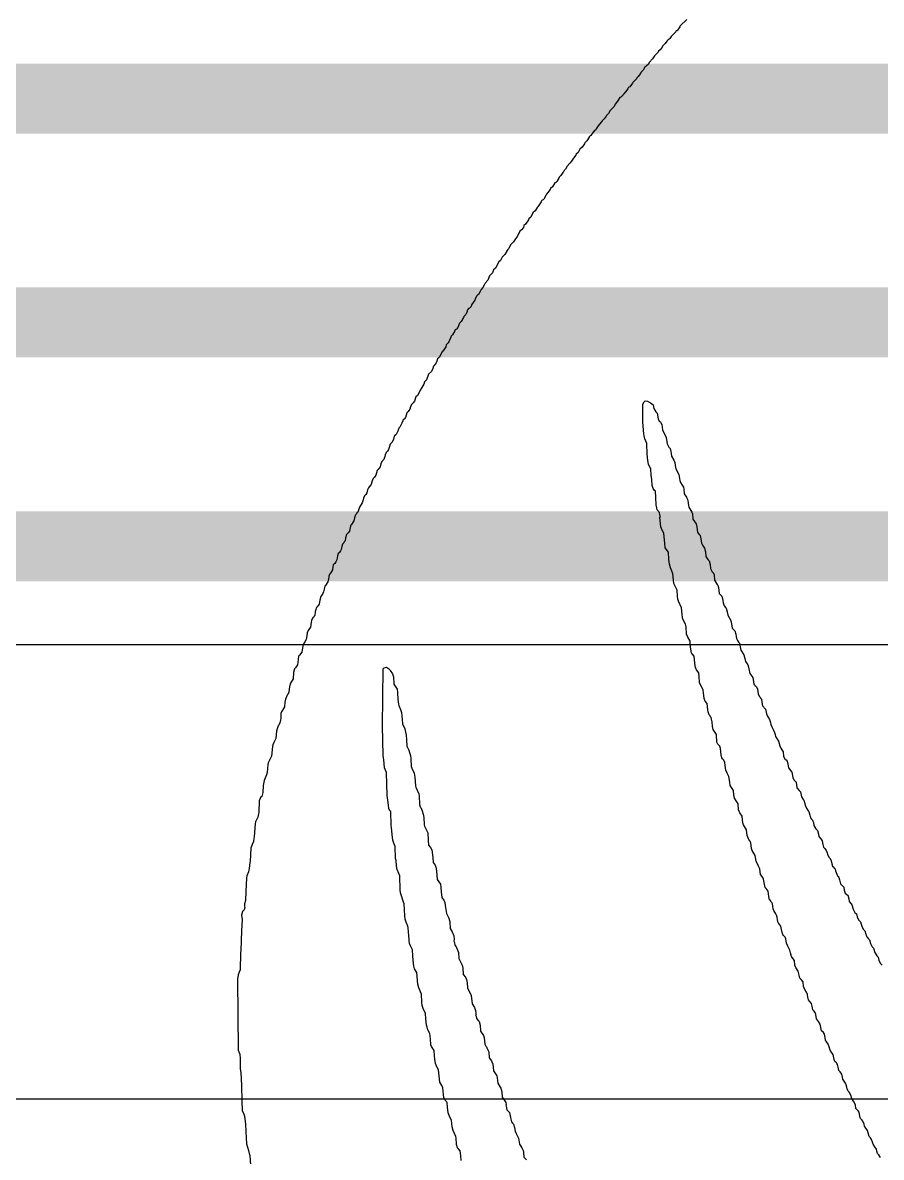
# Model space of a CAD drawing. Header units: inches. Extents: x -8 to 210, y -39 to 109.
# Drawn here: x 48.693 to 51.187, y 33.491 to 36.786 of the extents above; entities that cross this region are included whole.
import ezdxf

# ---------------------------------------------------------------- set-up
doc = ezdxf.new("R2010")
doc.units = ezdxf.units.IN
doc.layers.add('Bottom Layer', color=5, linetype='Continuous')
doc.layers.add('Bottom Overlay', color=54, linetype='Continuous')

msp = doc.modelspace()

# ---------------------------------------------------------------- linework, layer by layer
at = {"layer": 'Bottom Layer'}
for p, q in [((19.5296, 34.9807), (60.013, 34.9807)), ((60.1472, 33.6602), (19.6483, 33.6602))]:
    msp.add_line(p, q, dxfattribs=at)
for points in [[(18.6278, 36.5656, 0.2032, 0.2032, 0), (59.4964, 36.5656, 0.2032, 0.2032, 0)], [(18.6278, 35.9156, 0.2032, 0.2032, 0), (60.3192, 35.9156, 0.2032, 0.2032, 0)], [(18.8189, 35.2656, 0.2032, 0.2032, 0), (60.131, 35.2656, 0.2032, 0.2032, 0)]]:
    msp.add_lwpolyline(points, format="xyseb", dxfattribs=at)
at = {"layer": 'Bottom Overlay'}
for p, q in [((50.6013, 36.7739), (50.5948, 36.7648)), ((50.6026, 36.7766), (50.6013, 36.7739)), ((50.6216, 36.7956), (50.6026, 36.7766)), ((50.5705, 36.7379), (50.5679, 36.7366)), ((50.5725, 36.7398), (50.5705, 36.7379)), ((50.5764, 36.7464), (50.5725, 36.7398)), ((50.5895, 36.7595), (50.5764, 36.7464)), ((50.5908, 36.7621), (50.5895, 36.7595)), ((50.5928, 36.7628), (50.5908, 36.7621)), ((50.5948, 36.7648), (50.5928, 36.7628)), ((50.5442, 36.7077), (50.5397, 36.7031)), ((50.5502, 36.7149), (50.5442, 36.7077)), ((50.5515, 36.7175), (50.5502, 36.7149)), ((50.5593, 36.7254), (50.5515, 36.7175)), ((50.5633, 36.732), (50.5593, 36.7254)), ((50.5679, 36.7366), (50.5633, 36.732)), ((50.5134, 36.6716), (50.5095, 36.6651)), ((50.5226, 36.6808), (50.5134, 36.6716)), ((50.5278, 36.69), (50.5226, 36.6808)), ((50.5383, 36.7005), (50.5278, 36.69)), ((50.5397, 36.7031), (50.5383, 36.7005)), ((50.4872, 36.6388), (50.4806, 36.6296)), ((50.4885, 36.6414), (50.4872, 36.6388)), ((50.4951, 36.648), (50.4885, 36.6414)), ((50.5003, 36.6572), (50.4951, 36.648)), ((50.5023, 36.6592), (50.5003, 36.6572)), ((50.5049, 36.6605), (50.5023, 36.6592)), ((50.5095, 36.6651), (50.5049, 36.6605)), ((50.4636, 36.61), (50.4563, 36.6001)), ((50.4649, 36.6126), (50.4636, 36.61)), ((50.4754, 36.6231), (50.4649, 36.6126)), ((50.4767, 36.6257), (50.4754, 36.6231)), ((50.4806, 36.6296), (50.4767, 36.6257)), ((50.4327, 36.5726), (50.4301, 36.5699)), ((50.4354, 36.5739), (50.4327, 36.5726)), ((50.4373, 36.5772), (50.4354, 36.5739)), ((50.4386, 36.5798), (50.4373, 36.5772)), ((50.4439, 36.585), (50.4386, 36.5798)), ((50.4504, 36.5942), (50.4439, 36.585)), ((50.4518, 36.5968), (50.4504, 36.5942)), ((50.4537, 36.5988), (50.4518, 36.5968)), ((50.4563, 36.6001), (50.4537, 36.5988)), ((50.4098, 36.5417), (50.3993, 36.5312)), ((50.415, 36.5509), (50.4098, 36.5417)), ((50.4163, 36.5536), (50.415, 36.5509)), ((50.4209, 36.5581), (50.4163, 36.5536)), ((50.4275, 36.5686), (50.4209, 36.5581)), ((50.4301, 36.5699), (50.4275, 36.5686)), ((50.3816, 36.507), (50.3757, 36.5011)), ((50.3875, 36.5142), (50.3816, 36.507)), ((50.3888, 36.5168), (50.3875, 36.5142)), ((50.394, 36.5221), (50.3888, 36.5168)), ((50.3993, 36.5312), (50.394, 36.5221)), ((50.3566, 36.4742), (50.354, 36.4729)), ((50.3586, 36.4775), (50.3566, 36.4742)), ((50.3639, 36.4866), (50.3586, 36.4775)), ((50.3685, 36.4912), (50.3639, 36.4866)), ((50.3744, 36.4985), (50.3685, 36.4912)), ((50.3757, 36.5011), (50.3744, 36.4985)), ((50.3298, 36.4407), (50.3258, 36.4368)), ((50.3311, 36.4434), (50.3298, 36.4407)), ((50.3337, 36.446), (50.3311, 36.4434)), ((50.3389, 36.4552), (50.3337, 36.446)), ((50.3409, 36.4571), (50.3389, 36.4552)), ((50.3435, 36.4584), (50.3409, 36.4571)), ((50.3494, 36.4683), (50.3435, 36.4584)), ((50.354, 36.4729), (50.3494, 36.4683)), ((50.3061, 36.4092), (50.3009, 36.404)), ((50.3114, 36.4184), (50.3061, 36.4092)), ((50.3179, 36.425), (50.3114, 36.4184)), ((50.3245, 36.4342), (50.3179, 36.425)), ((50.3258, 36.4368), (50.3245, 36.4342)), ((50.2825, 36.3778), (50.2747, 36.3699)), ((50.2865, 36.3843), (50.2825, 36.3778)), ((50.2891, 36.3869), (50.2865, 36.3843)), ((50.2904, 36.3896), (50.2891, 36.3869)), ((50.293, 36.3922), (50.2904, 36.3896)), ((50.2996, 36.4014), (50.293, 36.3922)), ((50.3009, 36.404), (50.2996, 36.4014)), ((50.2563, 36.3423), (50.251, 36.3371)), ((50.2615, 36.3515), (50.2563, 36.3423)), ((50.2642, 36.3541), (50.2615, 36.3515)), ((50.2655, 36.3568), (50.2642, 36.3541)), ((50.2694, 36.3607), (50.2655, 36.3568)), ((50.2747, 36.3699), (50.2694, 36.3607)), ((50.2314, 36.3095), (50.2261, 36.3043)), ((50.2386, 36.3207), (50.2314, 36.3095)), ((50.2412, 36.322), (50.2386, 36.3207)), ((50.2445, 36.3253), (50.2412, 36.322)), ((50.2497, 36.3345), (50.2445, 36.3253)), ((50.251, 36.3371), (50.2497, 36.3345)), ((50.213, 36.2859), (50.2064, 36.2741)), ((50.2143, 36.2885), (50.213, 36.2859)), ((50.2182, 36.2925), (50.2143, 36.2885)), ((50.2248, 36.3017), (50.2182, 36.2925)), ((50.2261, 36.3043), (50.2248, 36.3017)), ((50.1868, 36.2492), (50.1815, 36.24)), ((50.1894, 36.2518), (50.1868, 36.2492)), ((50.1907, 36.2544), (50.1894, 36.2518)), ((50.1933, 36.2571), (50.1907, 36.2544)), ((50.1986, 36.2662), (50.1933, 36.2571)), ((50.1999, 36.2689), (50.1986, 36.2662)), ((50.2018, 36.2708), (50.1999, 36.2689)), ((50.2045, 36.2721), (50.2018, 36.2708)), ((50.2064, 36.2741), (50.2045, 36.2721)), ((50.1618, 36.2138), (50.1533, 36.2013)), ((50.1631, 36.2164), (50.1618, 36.2138)), ((50.1684, 36.2216), (50.1631, 36.2164)), ((50.1749, 36.2335), (50.1684, 36.2216)), ((50.1815, 36.24), (50.1749, 36.2335)), ((50.1369, 36.181), (50.1343, 36.1744)), ((50.1415, 36.1843), (50.1369, 36.181)), ((50.1474, 36.1915), (50.1415, 36.1843)), ((50.1487, 36.1967), (50.1474, 36.1915)), ((50.1533, 36.2013), (50.1487, 36.1967)), ((50.1185, 36.1495), (50.1107, 36.1416)), ((50.1225, 36.156), (50.1185, 36.1495)), ((50.129, 36.1652), (50.1225, 36.156)), ((50.1343, 36.1744), (50.129, 36.1652)), ((50.0936, 36.1128), (50.0857, 36.1049)), ((50.1002, 36.1246), (50.0936, 36.1128)), ((50.1015, 36.1272), (50.1002, 36.1246)), ((50.1041, 36.1298), (50.1015, 36.1272)), ((50.1107, 36.1416), (50.1041, 36.1298)), ((50.0739, 36.0878), (50.0661, 36.0734)), ((50.0752, 36.0905), (50.0739, 36.0878)), ((50.0805, 36.0957), (50.0752, 36.0905)), ((50.0857, 36.1049), (50.0805, 36.0957)), ((50.049, 36.0511), (50.0438, 36.038)), ((50.0575, 36.0596), (50.049, 36.0511)), ((50.0608, 36.0681), (50.0575, 36.0596)), ((50.0661, 36.0734), (50.0608, 36.0681)), ((50.0293, 36.017), (50.0241, 36.0117)), ((50.0333, 36.0235), (50.0293, 36.017)), ((50.0359, 36.0301), (50.0333, 36.0235)), ((50.0438, 36.038), (50.0359, 36.0301)), ((50.0057, 35.9803), (49.9965, 35.9671)), ((50.007, 35.9829), (50.0057, 35.9803)), ((50.011, 35.9921), (50.007, 35.9829)), ((50.0142, 35.9953), (50.011, 35.9921)), ((50.0169, 35.9967), (50.0142, 35.9953)), ((50.0215, 36.0052), (50.0169, 35.9967)), ((50.0241, 36.0117), (50.0215, 36.0052)), ((49.9847, 35.9527), (49.9828, 35.9455)), ((49.988, 35.956), (49.9847, 35.9527)), ((49.9906, 35.9573), (49.988, 35.956)), ((49.9952, 35.9619), (49.9906, 35.9573)), ((49.9965, 35.9671), (49.9952, 35.9619)), ((49.9664, 35.9186), (49.9611, 35.9133)), ((49.9729, 35.9304), (49.9664, 35.9186)), ((49.9742, 35.933), (49.9729, 35.9304)), ((49.9801, 35.9389), (49.9742, 35.933)), ((49.9828, 35.9455), (49.9801, 35.9389)), ((49.948, 35.891), (49.9414, 35.8792)), ((49.9493, 35.8937), (49.948, 35.891)), ((49.9532, 35.8963), (49.9493, 35.8937)), ((49.9565, 35.9009), (49.9532, 35.8963)), ((49.9611, 35.9133), (49.9565, 35.9009)), ((49.9231, 35.8504), (49.9218, 35.8451)), ((49.927, 35.8543), (49.9231, 35.8504)), ((49.9283, 35.8569), (49.927, 35.8543)), ((49.9309, 35.8596), (49.9283, 35.8569)), ((49.9362, 35.8727), (49.9309, 35.8596)), ((49.9375, 35.8753), (49.9362, 35.8727)), ((49.9414, 35.8792), (49.9375, 35.8753)), ((49.9067, 35.8209), (49.9021, 35.8136)), ((49.9099, 35.8294), (49.9067, 35.8209)), ((49.9165, 35.8359), (49.9099, 35.8294)), ((49.9218, 35.8451), (49.9165, 35.8359)), ((49.8837, 35.7822), (49.8804, 35.7736)), ((49.8863, 35.7887), (49.8837, 35.7822)), ((49.8883, 35.7907), (49.8863, 35.7887)), ((49.8942, 35.7979), (49.8883, 35.7907)), ((49.8955, 35.8031), (49.8942, 35.7979)), ((49.8981, 35.8097), (49.8955, 35.8031)), ((49.9021, 35.8136), (49.8981, 35.8097)), ((49.8719, 35.7651), (49.866, 35.7487)), ((49.8804, 35.7736), (49.8719, 35.7651)), ((49.847, 35.7192), (49.8437, 35.7107)), ((49.8522, 35.7271), (49.847, 35.7192)), ((49.8575, 35.7362), (49.8522, 35.7271)), ((49.8601, 35.7428), (49.8575, 35.7362)), ((49.866, 35.7487), (49.8601, 35.7428)), ((49.8306, 35.687), (49.8273, 35.6825)), ((49.8352, 35.6995), (49.8306, 35.687)), ((49.8391, 35.7034), (49.8352, 35.6995)), ((49.8437, 35.7107), (49.8391, 35.7034)), ((50.4937, 35.6785), (50.4977, 35.6851)), ((50.4977, 35.6851), (50.501, 35.6884)), ((50.501, 35.6884), (50.5075, 35.687)), ((50.5075, 35.687), (50.5167, 35.6818)), ((49.8089, 35.6536), (49.807, 35.6464)), ((49.8129, 35.6575), (49.8089, 35.6536)), ((49.8142, 35.6602), (49.8129, 35.6575)), ((49.8175, 35.6634), (49.8142, 35.6602)), ((49.8194, 35.6706), (49.8175, 35.6634)), ((49.822, 35.6772), (49.8194, 35.6706)), ((49.8273, 35.6825), (49.822, 35.6772)), ((50.4944, 35.6267), (50.4937, 35.6785)), ((50.5167, 35.6818), (50.5239, 35.6759)), ((50.5239, 35.6759), (50.5265, 35.6654)), ((50.5265, 35.6654), (50.5318, 35.6562)), ((50.5318, 35.6562), (50.5357, 35.6523)), ((50.5357, 35.6523), (50.537, 35.647)), ((49.7945, 35.6234), (49.7879, 35.6116)), ((49.7971, 35.63), (49.7945, 35.6234)), ((49.7984, 35.6326), (49.7971, 35.63)), ((49.8011, 35.6352), (49.7984, 35.6326)), ((49.8043, 35.6398), (49.8011, 35.6352)), ((49.807, 35.6464), (49.8043, 35.6398)), ((50.4957, 35.6031), (50.4944, 35.6267)), ((50.537, 35.647), (50.539, 35.6346)), ((50.539, 35.6346), (50.5429, 35.628)), ((50.5429, 35.628), (50.5449, 35.6274)), ((50.5449, 35.6274), (50.5462, 35.6247)), ((50.5462, 35.6247), (50.5488, 35.6182)), ((50.5488, 35.6182), (50.5502, 35.6129)), ((49.7722, 35.5854), (49.7696, 35.5762)), ((49.7774, 35.5906), (49.7722, 35.5854)), ((49.7827, 35.5998), (49.7774, 35.5906)), ((49.7853, 35.609), (49.7827, 35.5998)), ((49.7879, 35.6116), (49.7853, 35.609)), ((50.497, 35.5926), (50.4957, 35.6031)), ((50.4983, 35.586), (50.497, 35.5926)), ((50.5003, 35.5775), (50.4983, 35.586)), ((50.5502, 35.6129), (50.5515, 35.6024)), ((50.5515, 35.6024), (50.558, 35.5906)), ((50.558, 35.5906), (50.562, 35.5814)), ((49.7578, 35.5552), (49.7558, 35.5467)), ((49.7604, 35.5618), (49.7578, 35.5552)), ((49.7663, 35.5677), (49.7604, 35.5618)), ((49.7696, 35.5762), (49.7663, 35.5677)), ((50.5055, 35.5644), (50.5003, 35.5775)), ((50.5069, 35.5329), (50.5055, 35.5644)), ((50.562, 35.5814), (50.5646, 35.5631)), ((50.5646, 35.5631), (50.5698, 35.5539)), ((50.5698, 35.5539), (50.5738, 35.55)), ((49.7446, 35.5263), (49.7414, 35.5178)), ((49.746, 35.5316), (49.7446, 35.5263)), ((49.7486, 35.5381), (49.746, 35.5316)), ((49.7525, 35.5421), (49.7486, 35.5381)), ((49.7558, 35.5467), (49.7525, 35.5421)), ((50.5088, 35.5152), (50.5069, 35.5329)), ((50.5738, 35.55), (50.5751, 35.5408)), ((50.5751, 35.5408), (50.5764, 35.5355)), ((50.5764, 35.5355), (50.5777, 35.5277)), ((50.5777, 35.5277), (50.5843, 35.5158)), ((49.7223, 35.4857), (49.7184, 35.4726)), ((49.7256, 35.489), (49.7223, 35.4857)), ((49.7309, 35.4968), (49.7256, 35.489)), ((49.7328, 35.5053), (49.7309, 35.4968)), ((49.7355, 35.5119), (49.7328, 35.5053)), ((49.7414, 35.5178), (49.7355, 35.5119)), ((50.5108, 35.504), (50.5088, 35.5152)), ((50.5174, 35.4896), (50.5108, 35.504)), ((50.5187, 35.4726), (50.5174, 35.4896)), ((50.5843, 35.5158), (50.5869, 35.5093)), ((50.5869, 35.5093), (50.5882, 35.5001)), ((50.5882, 35.5001), (50.5902, 35.4903)), ((50.5902, 35.4903), (50.5987, 35.4739)), ((49.7079, 35.4555), (49.7053, 35.445)), ((49.7105, 35.4621), (49.7079, 35.4555)), ((49.7145, 35.466), (49.7105, 35.4621)), ((49.7184, 35.4726), (49.7145, 35.466)), ((50.52, 35.4594), (50.5187, 35.4726)), ((50.5213, 35.4424), (50.52, 35.4594)), ((50.5987, 35.4739), (50.6, 35.4686)), ((50.6, 35.4686), (50.602, 35.4562)), ((50.602, 35.4562), (50.6033, 35.4509)), ((49.6928, 35.4207), (49.6895, 35.4161)), ((49.6948, 35.4293), (49.6928, 35.4207)), ((49.6974, 35.4358), (49.6948, 35.4293)), ((49.6994, 35.4378), (49.6974, 35.4358)), ((49.7053, 35.445), (49.6994, 35.4378)), ((50.5239, 35.4332), (50.5213, 35.4424)), ((50.5265, 35.4306), (50.5239, 35.4332)), ((50.5278, 35.4279), (50.5265, 35.4306)), ((50.5305, 35.4253), (50.5278, 35.4279)), ((50.5318, 35.407), (50.5305, 35.4253)), ((50.6033, 35.4509), (50.6085, 35.443)), ((50.6085, 35.443), (50.6118, 35.4371)), ((50.6118, 35.4371), (50.6131, 35.4319)), ((50.6131, 35.4319), (50.6144, 35.4175)), ((49.6784, 35.3919), (49.6712, 35.3794)), ((49.6817, 35.4004), (49.6784, 35.3919)), ((49.683, 35.4056), (49.6817, 35.4004)), ((49.6856, 35.4122), (49.683, 35.4056)), ((49.6895, 35.4161), (49.6856, 35.4122)), ((50.5331, 35.386), (50.5318, 35.407)), ((50.6144, 35.4175), (50.621, 35.4083)), ((50.621, 35.4083), (50.6223, 35.4056)), ((50.6223, 35.4056), (50.6249, 35.3991)), ((50.6249, 35.3991), (50.6262, 35.3899)), ((50.6262, 35.3899), (50.6276, 35.3794)), ((49.6594, 35.3571), (49.6568, 35.3479)), ((49.662, 35.3597), (49.6594, 35.3571)), ((49.6633, 35.3624), (49.662, 35.3597)), ((49.6659, 35.365), (49.6633, 35.3624)), ((49.6712, 35.3794), (49.6659, 35.365)), ((50.5344, 35.3768), (50.5331, 35.386)), ((50.5357, 35.3715), (50.5344, 35.3768)), ((50.5383, 35.3689), (50.5357, 35.3715)), ((50.5397, 35.3663), (50.5383, 35.3689)), ((50.5423, 35.3637), (50.5397, 35.3663)), ((50.5436, 35.3558), (50.5423, 35.3637)), ((50.5449, 35.3519), (50.5436, 35.3558)), ((50.6276, 35.3794), (50.6367, 35.365)), ((50.6367, 35.365), (50.638, 35.3597)), ((50.638, 35.3597), (50.6394, 35.344)), ((49.6463, 35.3269), (49.6436, 35.3204)), ((49.6482, 35.3289), (49.6463, 35.3269)), ((49.6548, 35.3394), (49.6482, 35.3289)), ((49.6568, 35.3479), (49.6548, 35.3394)), ((50.5436, 35.3492), (50.5449, 35.3519)), ((50.5442, 35.3407), (50.5436, 35.3492)), ((50.5462, 35.3217), (50.5442, 35.3407)), ((50.5502, 35.3125), (50.5462, 35.3217)), ((50.6394, 35.344), (50.6485, 35.3309)), ((50.6485, 35.3309), (50.6512, 35.3217)), ((50.6512, 35.3217), (50.6525, 35.3059)), ((49.6305, 35.2902), (49.6292, 35.281)), ((49.6331, 35.2994), (49.6305, 35.2902)), ((49.6384, 35.3046), (49.6331, 35.2994)), ((49.6417, 35.3092), (49.6384, 35.3046)), ((49.6436, 35.3204), (49.6417, 35.3092)), ((50.5554, 35.3033), (50.5502, 35.3125)), ((50.5567, 35.2836), (50.5554, 35.3033)), ((50.6525, 35.3059), (50.6584, 35.2987)), ((50.6584, 35.2987), (50.6603, 35.2968)), ((50.6603, 35.2968), (50.663, 35.2876)), ((50.663, 35.2876), (50.6649, 35.2751)), ((49.618, 35.2567), (49.6161, 35.2522)), ((49.6194, 35.2646), (49.618, 35.2567)), ((49.6213, 35.2718), (49.6194, 35.2646)), ((49.6253, 35.2758), (49.6213, 35.2718)), ((49.6266, 35.2784), (49.6253, 35.2758)), ((49.6292, 35.281), (49.6266, 35.2784)), ((50.558, 35.2745), (50.5567, 35.2836)), ((50.5593, 35.2613), (50.558, 35.2745)), ((50.5685, 35.2482), (50.5593, 35.2613)), ((50.6649, 35.2751), (50.6676, 35.2686)), ((50.6676, 35.2686), (50.6735, 35.26)), ((50.6735, 35.26), (50.6761, 35.2495)), ((49.6049, 35.2266), (49.6023, 35.22)), ((49.6069, 35.2377), (49.6049, 35.2266)), ((49.6095, 35.2443), (49.6069, 35.2377)), ((49.6121, 35.2469), (49.6095, 35.2443)), ((49.6135, 35.2495), (49.6121, 35.2469)), ((49.6161, 35.2522), (49.6135, 35.2495)), ((50.5698, 35.2272), (50.5685, 35.2482)), ((50.5711, 35.2141), (50.5698, 35.2272)), ((50.6761, 35.2495), (50.6774, 35.2364)), ((50.6774, 35.2364), (50.6827, 35.2272)), ((50.6827, 35.2272), (50.6866, 35.2233)), ((50.6866, 35.2233), (50.6892, 35.2128)), ((49.5925, 35.1971), (49.5872, 35.1879)), ((49.5938, 35.2062), (49.5925, 35.1971)), ((49.5951, 35.2115), (49.5938, 35.2062)), ((49.599, 35.2154), (49.5951, 35.2115)), ((49.6023, 35.22), (49.599, 35.2154)), ((50.5744, 35.203), (50.5711, 35.2141)), ((50.577, 35.1964), (50.5744, 35.203)), ((50.581, 35.1859), (50.577, 35.1964)), ((50.6892, 35.2128), (50.6905, 35.201)), ((50.6905, 35.201), (50.6958, 35.1918)), ((50.6958, 35.1918), (50.6984, 35.1892)), ((50.6984, 35.1892), (50.701, 35.1826)), ((49.5787, 35.1623), (49.5721, 35.1518)), ((49.5807, 35.1695), (49.5787, 35.1623)), ((49.582, 35.1787), (49.5807, 35.1695)), ((49.5846, 35.1852), (49.582, 35.1787)), ((49.5872, 35.1879), (49.5846, 35.1852)), ((50.5829, 35.1669), (50.581, 35.1859)), ((50.5843, 35.1577), (50.5829, 35.1669)), ((50.5934, 35.138), (50.5843, 35.1577)), ((50.701, 35.1826), (50.7023, 35.1669)), ((50.7023, 35.1669), (50.7076, 35.1577)), ((50.7076, 35.1577), (50.7102, 35.1551)), ((49.5649, 35.1288), (49.5584, 35.1197)), ((49.5669, 35.1334), (49.5649, 35.1288)), ((49.5682, 35.1413), (49.5669, 35.1334)), ((49.5702, 35.1498), (49.5682, 35.1413)), ((49.5721, 35.1518), (49.5702, 35.1498)), ((50.5948, 35.121), (50.5934, 35.138)), ((50.7102, 35.1551), (50.7115, 35.1524)), ((50.7115, 35.1524), (50.7141, 35.1459)), ((50.7141, 35.1459), (50.7154, 35.1288)), ((50.7154, 35.1288), (50.7233, 35.121)), ((49.5485, 35.0901), (49.5466, 35.0882)), ((49.5544, 35.0974), (49.5485, 35.0901)), ((49.5557, 35.1092), (49.5544, 35.0974)), ((49.5584, 35.1197), (49.5557, 35.1092)), ((50.5961, 35.1118), (50.5948, 35.121)), ((50.5974, 35.1065), (50.5961, 35.1118)), ((50.6066, 35.0869), (50.5974, 35.1065)), ((50.7233, 35.121), (50.7259, 35.1144)), ((50.7259, 35.1144), (50.7273, 35.1013)), ((50.7273, 35.1013), (50.7305, 35.0928)), ((50.7305, 35.0928), (50.7338, 35.0882)), ((49.5374, 35.0593), (49.5347, 35.0567)), ((49.5387, 35.0619), (49.5374, 35.0593)), ((49.5413, 35.0646), (49.5387, 35.0619)), ((49.5426, 35.0764), (49.5413, 35.0646)), ((49.5439, 35.0816), (49.5426, 35.0764)), ((49.5452, 35.0855), (49.5439, 35.0816)), ((49.5466, 35.0882), (49.5452, 35.0855)), ((50.6079, 35.0685), (50.6066, 35.0869)), ((50.6092, 35.0593), (50.6079, 35.0685)), ((50.6105, 35.0541), (50.6092, 35.0593)), ((50.7338, 35.0882), (50.7364, 35.0855)), ((50.7364, 35.0855), (50.7391, 35.075)), ((50.7391, 35.075), (50.741, 35.0652)), ((50.741, 35.0652), (50.7489, 35.0521)), ((49.5288, 35.0311), (49.5242, 35.0239)), ((49.5308, 35.0449), (49.5288, 35.0311)), ((49.5321, 35.0501), (49.5308, 35.0449)), ((49.5347, 35.0567), (49.5321, 35.0501)), ((50.6177, 35.039), (50.6105, 35.0541)), ((50.6197, 35.0318), (50.6177, 35.039)), ((50.621, 35.0108), (50.6197, 35.0318)), ((50.7489, 35.0521), (50.7509, 35.0462)), ((50.7509, 35.0462), (50.7535, 35.0278)), ((50.7535, 35.0278), (50.7614, 35.0199)), ((49.5164, 34.995), (49.5124, 34.9885)), ((49.5177, 35.0055), (49.5164, 34.995)), ((49.519, 35.0147), (49.5177, 35.0055)), ((49.5216, 35.0213), (49.519, 35.0147)), ((49.5242, 35.0239), (49.5216, 35.0213)), ((50.6249, 35.0016), (50.621, 35.0108)), ((50.6315, 34.9898), (50.6249, 35.0016)), ((50.7614, 35.0199), (50.764, 35.0108)), ((50.764, 35.0108), (50.766, 34.9983)), ((50.766, 34.9983), (50.7686, 34.9917)), ((50.7686, 34.9917), (50.7719, 34.9872)), ((49.5033, 34.9583), (49.4967, 34.9491)), ((49.5052, 34.9708), (49.5033, 34.9583)), ((49.5072, 34.9806), (49.5052, 34.9708)), ((49.5124, 34.9885), (49.5072, 34.9806)), ((50.6328, 34.974), (50.6315, 34.9898)), ((50.6341, 34.9609), (50.6328, 34.974)), ((50.6354, 34.9557), (50.6341, 34.9609)), ((50.7719, 34.9872), (50.7745, 34.9845)), ((50.7745, 34.9845), (50.7771, 34.974)), ((50.7771, 34.974), (50.7784, 34.9635)), ((50.7784, 34.9635), (50.7876, 34.9504)), ((49.4928, 34.9373), (49.4915, 34.9216)), ((49.4941, 34.9465), (49.4928, 34.9373)), ((49.4967, 34.9491), (49.4941, 34.9465)), ((50.6374, 34.9537), (50.6354, 34.9557)), ((50.6433, 34.9465), (50.6374, 34.9537)), ((50.6446, 34.936), (50.6433, 34.9465)), ((50.6459, 34.9189), (50.6446, 34.936)), ((50.7876, 34.9504), (50.7902, 34.9399)), ((50.7902, 34.9399), (50.7922, 34.9314)), ((50.7922, 34.9314), (50.7988, 34.9209)), ((49.4796, 34.8993), (49.4783, 34.8809)), ((49.4823, 34.9097), (49.4796, 34.8993)), ((49.4849, 34.9124), (49.4823, 34.9097)), ((49.4915, 34.9216), (49.4849, 34.9124)), ((49.7381, 34.7431), (49.7394, 34.9097)), ((49.7394, 34.9097), (49.7427, 34.913)), ((49.7427, 34.913), (49.7492, 34.9143)), ((49.7492, 34.9143), (49.7558, 34.9104)), ((49.7558, 34.9104), (49.7591, 34.9071)), ((49.7591, 34.9071), (49.7604, 34.9045)), ((49.7604, 34.9045), (49.7669, 34.8953)), ((49.7669, 34.8953), (49.7696, 34.8861)), ((50.6472, 34.9137), (50.6459, 34.9189)), ((50.6499, 34.9071), (50.6472, 34.9137)), ((50.6564, 34.8979), (50.6499, 34.9071)), ((50.6577, 34.8874), (50.6564, 34.8979)), ((50.7988, 34.9209), (50.8007, 34.915)), ((50.8007, 34.915), (50.802, 34.9097)), ((50.802, 34.9097), (50.8053, 34.896)), ((50.8053, 34.896), (50.8106, 34.8881)), ((49.4705, 34.8678), (49.4678, 34.8586)), ((49.4783, 34.8809), (49.4705, 34.8678)), ((49.7696, 34.8861), (49.7709, 34.8651)), ((49.7709, 34.8651), (49.7801, 34.8507)), ((50.659, 34.8704), (50.6577, 34.8874)), ((50.6695, 34.8481), (50.659, 34.8704)), ((50.8106, 34.8881), (50.8138, 34.8848)), ((50.8138, 34.8848), (50.8152, 34.8717)), ((50.8152, 34.8717), (50.8165, 34.8651)), ((50.8165, 34.8651), (50.8191, 34.8625)), ((50.8191, 34.8625), (50.8197, 34.8606)), ((50.8197, 34.8606), (50.8224, 34.8592)), ((50.8224, 34.8592), (50.8243, 34.8573)), ((49.4613, 34.8337), (49.456, 34.8219)), ((49.4632, 34.8356), (49.4613, 34.8337)), ((49.4659, 34.8422), (49.4632, 34.8356)), ((49.4678, 34.8586), (49.4659, 34.8422)), ((49.7801, 34.8507), (49.7814, 34.8415)), ((49.7814, 34.8415), (49.7827, 34.8205)), ((50.6708, 34.8323), (50.6695, 34.8481)), ((50.6722, 34.8232), (50.6708, 34.8323)), ((50.8243, 34.8573), (50.827, 34.8507)), ((50.827, 34.8507), (50.8289, 34.8369)), ((50.8289, 34.8369), (50.8315, 34.8304)), ((50.8315, 34.8304), (50.8348, 34.8271)), ((50.8348, 34.8271), (50.8361, 34.8245)), ((49.4534, 34.7996), (49.4442, 34.7851)), ((49.4547, 34.8127), (49.4534, 34.7996)), ((49.456, 34.8219), (49.4547, 34.8127)), ((49.7827, 34.8205), (49.784, 34.8074)), ((49.784, 34.8074), (49.7853, 34.8035)), ((49.7853, 34.8035), (49.7906, 34.7917)), ((50.6754, 34.816), (50.6722, 34.8232)), ((50.6813, 34.8087), (50.6754, 34.816)), ((50.6827, 34.7904), (50.6813, 34.8087)), ((50.8361, 34.8245), (50.8388, 34.8219)), ((50.8388, 34.8219), (50.8401, 34.8127)), ((50.8401, 34.8127), (50.8414, 34.8022)), ((50.8414, 34.8022), (50.8506, 34.793)), ((49.4416, 34.7615), (49.4396, 34.753)), ((49.4429, 34.7654), (49.4416, 34.7615)), ((49.4429, 34.7799), (49.4423, 34.7674)), ((49.4423, 34.7674), (49.4429, 34.7654)), ((49.4442, 34.7851), (49.4429, 34.7799)), ((49.7906, 34.7917), (49.7932, 34.7825)), ((49.7932, 34.7825), (49.7945, 34.7733)), ((49.7945, 34.7733), (49.7958, 34.7497)), ((50.684, 34.7851), (50.6827, 34.7904)), ((50.6866, 34.7759), (50.684, 34.7851)), ((50.6892, 34.7733), (50.6866, 34.7759)), ((50.6905, 34.7707), (50.6892, 34.7733)), ((50.6925, 34.7687), (50.6905, 34.7707)), ((50.6938, 34.7635), (50.6925, 34.7687)), ((50.6951, 34.7556), (50.6938, 34.7635)), ((50.8506, 34.793), (50.8519, 34.7838)), ((50.8519, 34.7838), (50.8532, 34.7786)), ((50.8532, 34.7786), (50.8558, 34.772)), ((50.8558, 34.772), (50.8624, 34.7628)), ((50.8624, 34.7628), (50.865, 34.7536)), ((49.4298, 34.7287), (49.4285, 34.7077)), ((49.4318, 34.7359), (49.4298, 34.7287)), ((49.435, 34.7445), (49.4318, 34.7359)), ((49.437, 34.7464), (49.435, 34.7445)), ((49.4396, 34.753), (49.437, 34.7464)), ((49.7394, 34.6592), (49.7381, 34.7431)), ((49.7958, 34.7497), (49.8024, 34.7353)), ((49.8024, 34.7353), (49.805, 34.7261)), ((50.6964, 34.7425), (50.6951, 34.7556)), ((50.6984, 34.734), (50.6964, 34.7425)), ((50.7076, 34.7195), (50.6984, 34.734)), ((50.865, 34.7536), (50.8663, 34.7484)), ((50.8663, 34.7484), (50.8683, 34.7412)), ((50.8683, 34.7412), (50.8729, 34.734)), ((50.8729, 34.734), (50.8768, 34.7248)), ((49.4219, 34.6959), (49.4193, 34.6894)), ((49.4285, 34.7077), (49.4219, 34.6959)), ((49.805, 34.7261), (49.8063, 34.7169)), ((49.8063, 34.7169), (49.8076, 34.7038)), ((49.8076, 34.7038), (49.8089, 34.6854)), ((50.7089, 34.6972), (50.7076, 34.7195)), ((50.7115, 34.6907), (50.7089, 34.6972)), ((50.8768, 34.7248), (50.8781, 34.7195)), ((50.8781, 34.7195), (50.8794, 34.713)), ((50.8794, 34.713), (50.8886, 34.6998)), ((50.8886, 34.6998), (50.8919, 34.6861)), ((49.418, 34.6841), (49.4154, 34.6566)), ((49.4193, 34.6894), (49.418, 34.6841)), ((49.8089, 34.6854), (49.8142, 34.6736)), ((49.8142, 34.6736), (49.8168, 34.6671)), ((49.8168, 34.6671), (49.8188, 34.6585)), ((50.7174, 34.6848), (50.7115, 34.6907)), ((50.72, 34.6782), (50.7174, 34.6848)), ((50.7214, 34.6598), (50.72, 34.6782)), ((50.8919, 34.6861), (50.8945, 34.6795)), ((50.8945, 34.6795), (50.8978, 34.6749)), ((50.8978, 34.6749), (50.9017, 34.6684)), ((50.9017, 34.6684), (50.903, 34.6552)), ((49.4049, 34.6316), (49.4029, 34.6087)), ((49.4062, 34.6369), (49.4049, 34.6316)), ((49.4154, 34.6566), (49.4062, 34.6369)), ((49.7407, 34.65), (49.7394, 34.6592)), ((49.742, 34.6461), (49.7407, 34.65)), ((49.744, 34.6218), (49.742, 34.6461)), ((49.8188, 34.6585), (49.8201, 34.648)), ((49.8201, 34.648), (49.8214, 34.6257)), ((50.7233, 34.6513), (50.7214, 34.6598)), ((50.7259, 34.6487), (50.7233, 34.6513)), ((50.7273, 34.6461), (50.7259, 34.6487)), ((50.7292, 34.6441), (50.7273, 34.6461)), ((50.7318, 34.6375), (50.7292, 34.6441)), ((50.7338, 34.6211), (50.7318, 34.6375)), ((50.903, 34.6552), (50.9076, 34.6467)), ((50.9076, 34.6467), (50.9103, 34.6454)), ((50.9103, 34.6454), (50.9135, 34.6421)), ((50.9135, 34.6421), (50.9149, 34.6329)), ((50.9149, 34.6329), (50.9175, 34.6224)), ((49.4009, 34.6015), (49.3983, 34.5949)), ((49.4029, 34.6087), (49.4009, 34.6015)), ((49.7492, 34.6087), (49.744, 34.6218)), ((49.7519, 34.5418), (49.7492, 34.6087)), ((49.8214, 34.6257), (49.8234, 34.6211)), ((49.8234, 34.6211), (49.8299, 34.6067)), ((49.8299, 34.6067), (49.8319, 34.5956)), ((50.7351, 34.6159), (50.7338, 34.6211)), ((50.7391, 34.6067), (50.7351, 34.6159)), ((50.7443, 34.5975), (50.7391, 34.6067)), ((50.7469, 34.5805), (50.7443, 34.5975)), ((50.9175, 34.6224), (50.9267, 34.6093)), ((50.9267, 34.6093), (50.9299, 34.5942)), ((49.3917, 34.5713), (49.3904, 34.5503)), ((49.3931, 34.5805), (49.3917, 34.5713)), ((49.3944, 34.5857), (49.3931, 34.5805)), ((49.3983, 34.5949), (49.3944, 34.5857)), ((49.8319, 34.5956), (49.8339, 34.57)), ((49.8339, 34.57), (49.8352, 34.566)), ((49.8352, 34.566), (49.8384, 34.5575)), ((50.7482, 34.5713), (50.7469, 34.5805)), ((50.7574, 34.5568), (50.7482, 34.5713)), ((50.9299, 34.5942), (50.9326, 34.5877)), ((50.9326, 34.5877), (50.9398, 34.5805)), ((50.9398, 34.5805), (50.9417, 34.5641)), ((50.9417, 34.5641), (50.9483, 34.5562)), ((49.3826, 34.5332), (49.3799, 34.5267)), ((49.3839, 34.5359), (49.3826, 34.5332)), ((49.3872, 34.5391), (49.3839, 34.5359)), ((49.3891, 34.5464), (49.3872, 34.5391)), ((49.3904, 34.5503), (49.3891, 34.5464)), ((49.7532, 34.5286), (49.7519, 34.5418)), ((49.8384, 34.5575), (49.843, 34.5464)), ((49.843, 34.5464), (49.8444, 34.5411)), ((49.8444, 34.5411), (49.8457, 34.5162)), ((50.7587, 34.5437), (50.7574, 34.5568)), ((50.7601, 34.5345), (50.7587, 34.5437)), ((50.7653, 34.5267), (50.7601, 34.5345)), ((50.9483, 34.5562), (50.9516, 34.5529)), ((50.9516, 34.5529), (50.9549, 34.5378)), ((50.9549, 34.5378), (50.9595, 34.5306)), ((50.9595, 34.5306), (50.9621, 34.528)), ((49.3799, 34.5267), (49.3786, 34.4926)), ((49.7551, 34.5136), (49.7532, 34.5286)), ((49.7565, 34.5044), (49.7551, 34.5136)), ((49.7591, 34.4978), (49.7565, 34.5044)), ((49.7617, 34.4952), (49.7591, 34.4978)), ((49.8457, 34.5162), (49.8476, 34.509)), ((49.8476, 34.509), (49.8496, 34.507)), ((49.8496, 34.507), (49.8535, 34.4978)), ((49.8535, 34.4978), (49.8562, 34.4873)), ((50.7705, 34.5175), (50.7653, 34.5267)), ((50.7719, 34.5004), (50.7705, 34.5175)), ((50.7745, 34.4939), (50.7719, 34.5004)), ((50.9621, 34.528), (50.9647, 34.5188)), ((50.9647, 34.5188), (50.966, 34.5136)), ((50.966, 34.5136), (50.9693, 34.505)), ((50.9693, 34.505), (50.9745, 34.4972)), ((50.9745, 34.4972), (50.9765, 34.4952)), ((49.3694, 34.465), (49.3681, 34.4598)), ((49.376, 34.4794), (49.3694, 34.465)), ((49.3773, 34.4886), (49.376, 34.4794)), ((49.3786, 34.4926), (49.3773, 34.4886)), ((49.763, 34.4545), (49.7617, 34.4952)), ((49.8562, 34.4873), (49.8575, 34.4781)), ((49.8575, 34.4781), (49.8588, 34.4571)), ((50.7758, 34.4913), (50.7745, 34.4939)), ((50.7824, 34.4821), (50.7758, 34.4913)), ((50.7837, 34.4716), (50.7824, 34.4821)), ((50.785, 34.4624), (50.7837, 34.4716)), ((50.9765, 34.4952), (50.9791, 34.4847)), ((50.9791, 34.4847), (50.9811, 34.4775)), ((50.9811, 34.4775), (50.9844, 34.4729)), ((50.9844, 34.4729), (50.987, 34.4703)), ((50.987, 34.4703), (50.9883, 34.4676)), ((50.9883, 34.4676), (50.9896, 34.4637)), ((49.3668, 34.4467), (49.3655, 34.4217)), ((49.3681, 34.4598), (49.3668, 34.4467)), ((49.7643, 34.4493), (49.763, 34.4545)), ((49.7656, 34.4283), (49.7643, 34.4493)), ((49.8588, 34.4571), (49.8601, 34.4532)), ((49.8601, 34.4532), (49.8693, 34.4335)), ((49.8693, 34.4335), (49.8706, 34.4125)), ((50.7863, 34.4571), (50.785, 34.4624)), ((50.7955, 34.4427), (50.7863, 34.4571)), ((50.7968, 34.4257), (50.7955, 34.4427)), ((50.9896, 34.4637), (50.9909, 34.4545)), ((50.9909, 34.4545), (50.9962, 34.4453)), ((50.9962, 34.4453), (51.0014, 34.4401)), ((51.0014, 34.4401), (51.0041, 34.4296)), ((49.3596, 34.4001), (49.355, 34.3889)), ((49.3629, 34.4086), (49.3596, 34.4001)), ((49.3642, 34.4178), (49.3629, 34.4086)), ((49.3655, 34.4217), (49.3642, 34.4178)), ((49.7683, 34.4125), (49.7656, 34.4283)), ((49.7709, 34.4034), (49.7683, 34.4125)), ((49.7748, 34.3942), (49.7709, 34.4034)), ((49.8706, 34.4125), (49.8719, 34.3981)), ((49.8719, 34.3981), (49.8778, 34.3909)), ((50.8007, 34.4165), (50.7968, 34.4257)), ((50.802, 34.4139), (50.8007, 34.4165)), ((50.8053, 34.4106), (50.802, 34.4139)), ((50.8079, 34.404), (50.8053, 34.4106)), ((50.8099, 34.3876), (50.8079, 34.404)), ((51.0041, 34.4296), (51.0054, 34.423)), ((51.0054, 34.423), (51.0113, 34.4158)), ((51.0113, 34.4158), (51.0146, 34.4099)), ((51.0146, 34.4099), (51.0172, 34.3994)), ((51.0172, 34.3994), (51.0192, 34.3922)), ((49.355, 34.3889), (49.3537, 34.3509)), ((49.7761, 34.3588), (49.7748, 34.3942)), ((49.8778, 34.3909), (49.8811, 34.3837)), ((49.8811, 34.3837), (49.8837, 34.3614)), ((50.8112, 34.3824), (50.8099, 34.3876)), ((50.8204, 34.3679), (50.8112, 34.3824)), ((50.823, 34.3509), (50.8204, 34.3679)), ((51.0192, 34.3922), (51.0224, 34.3876)), ((51.0224, 34.3876), (51.0251, 34.385)), ((51.0251, 34.385), (51.0264, 34.3824)), ((51.0264, 34.3824), (51.029, 34.3758)), ((51.029, 34.3758), (51.0303, 34.3706)), ((51.0303, 34.3706), (51.0355, 34.3614)), ((49.3524, 34.3469), (49.3511, 34.3299)), ((49.3537, 34.3509), (49.3524, 34.3469)), ((49.7774, 34.3535), (49.7761, 34.3588)), ((49.7788, 34.3365), (49.7774, 34.3535)), ((49.7801, 34.3273), (49.7788, 34.3365)), ((49.8837, 34.3614), (49.885, 34.3469)), ((49.885, 34.3469), (49.8909, 34.3397)), ((49.8909, 34.3397), (49.8942, 34.3312)), ((50.8302, 34.3371), (50.823, 34.3509)), ((50.8335, 34.3286), (50.8302, 34.3371)), ((51.0355, 34.3614), (51.0382, 34.3588)), ((51.0382, 34.3588), (51.0408, 34.3522)), ((51.0408, 34.3522), (51.0428, 34.3437)), ((51.0428, 34.3437), (51.0454, 34.3371)), ((51.0454, 34.3371), (51.0487, 34.3338)), ((51.0487, 34.3338), (51.05, 34.3312)), ((49.3426, 34.303), (49.3412, 34.2636)), ((49.3439, 34.3082), (49.3426, 34.303)), ((49.3485, 34.3207), (49.3439, 34.3082)), ((49.3498, 34.326), (49.3485, 34.3207)), ((49.3511, 34.3299), (49.3498, 34.326)), ((49.7853, 34.3155), (49.7801, 34.3273)), ((49.7879, 34.3089), (49.7853, 34.3155)), ((49.7893, 34.2682), (49.7879, 34.3089)), ((49.8942, 34.3312), (49.8955, 34.3102)), ((49.8955, 34.3102), (49.8968, 34.2984)), ((50.8361, 34.3128), (50.8335, 34.3286)), ((50.8427, 34.3037), (50.8361, 34.3128)), ((50.8447, 34.2991), (50.8427, 34.3037)), ((50.8466, 34.2892), (50.8447, 34.2991)), ((51.05, 34.3312), (51.0526, 34.3286)), ((51.0526, 34.3286), (51.0539, 34.3233)), ((51.0539, 34.3233), (51.0592, 34.3089)), ((51.0592, 34.3089), (51.0618, 34.3063)), ((51.0618, 34.3063), (51.0631, 34.3037)), ((51.0631, 34.3037), (51.0657, 34.2971)), ((49.7906, 34.2591), (49.7893, 34.2682)), ((49.8968, 34.2984), (49.906, 34.284)), ((49.906, 34.284), (49.9073, 34.2748)), ((49.9073, 34.2748), (49.9086, 34.2617)), ((50.848, 34.28), (50.8466, 34.2892)), ((50.8493, 34.2748), (50.848, 34.28)), ((50.8525, 34.2715), (50.8493, 34.2748)), ((50.8584, 34.2643), (50.8525, 34.2715)), ((51.0657, 34.2971), (51.0683, 34.2853)), ((51.0683, 34.2853), (51.0775, 34.2761)), ((51.0775, 34.2761), (51.0788, 34.2669)), ((51.0788, 34.2669), (51.0821, 34.2584)), ((49.3399, 34.2374), (49.3373, 34.2269)), ((49.3412, 34.2636), (49.3399, 34.2374)), ((49.7938, 34.2479), (49.7906, 34.2591)), ((49.7958, 34.2407), (49.7938, 34.2479)), ((49.7991, 34.2322), (49.7958, 34.2407)), ((49.9086, 34.2617), (49.9099, 34.2459)), ((49.9099, 34.2459), (49.9126, 34.2433)), ((49.9126, 34.2433), (49.9139, 34.2407)), ((49.9139, 34.2407), (49.9165, 34.2381)), ((49.9165, 34.2381), (49.9191, 34.2315)), ((50.8598, 34.2486), (50.8584, 34.2643)), ((50.8624, 34.2394), (50.8598, 34.2486)), ((50.865, 34.2367), (50.8624, 34.2394)), ((50.8663, 34.2341), (50.865, 34.2367)), ((50.8689, 34.2315), (50.8663, 34.2341)), ((51.0821, 34.2584), (51.0874, 34.2531)), ((51.0874, 34.2531), (51.0893, 34.2525)), ((51.0893, 34.2525), (51.092, 34.242)), ((51.092, 34.242), (51.0933, 34.2341)), ((51.0933, 34.2341), (51.0992, 34.2269)), ((49.3314, 34.2053), (49.3288, 34.1948)), ((49.336, 34.2099), (49.3314, 34.2053)), ((49.338, 34.2171), (49.336, 34.2099)), ((49.3373, 34.2269), (49.3367, 34.221)), ((49.3367, 34.221), (49.338, 34.2171)), ((49.8004, 34.2269), (49.7991, 34.2322)), ((49.8024, 34.1921), (49.8004, 34.2269)), ((49.9191, 34.2315), (49.9204, 34.2223)), ((49.9204, 34.2223), (49.9224, 34.2046)), ((49.9224, 34.2046), (49.9237, 34.1994)), ((50.8709, 34.2269), (50.8689, 34.2315)), ((50.8729, 34.2131), (50.8709, 34.2269)), ((50.8742, 34.2079), (50.8729, 34.2131)), ((50.8807, 34.1987), (50.8742, 34.2079)), ((51.0992, 34.2269), (51.1011, 34.2249)), ((51.1011, 34.2249), (51.1051, 34.2118)), ((51.1051, 34.2118), (51.1103, 34.2026)), ((51.1103, 34.2026), (51.1143, 34.1987)), ((49.3288, 34.1948), (49.3301, 34.1816)), ((49.3301, 34.1816), (49.3288, 34.1489)), ((49.8037, 34.183), (49.8024, 34.1921)), ((49.8063, 34.1738), (49.8037, 34.183)), ((49.8116, 34.162), (49.8063, 34.1738)), ((49.9237, 34.1994), (49.9309, 34.1856)), ((49.9309, 34.1856), (49.9336, 34.1751)), ((49.9336, 34.1751), (49.9349, 34.1554)), ((50.8827, 34.1941), (50.8807, 34.1987)), ((50.884, 34.1889), (50.8827, 34.1941)), ((50.8853, 34.181), (50.884, 34.1889)), ((50.8873, 34.1725), (50.8853, 34.181)), ((50.8893, 34.1705), (50.8873, 34.1725)), ((50.8945, 34.1626), (50.8893, 34.1705)), ((51.1143, 34.1987), (51.1169, 34.1895)), ((51.1169, 34.1895), (51.1202, 34.181)), ((51.1202, 34.181), (51.1261, 34.1751)), ((51.1261, 34.1751), (51.1287, 34.1685)), ((51.1287, 34.1685), (51.1307, 34.16)), ((49.3288, 34.1489), (49.3268, 34.0918)), ((49.8129, 34.158), (49.8116, 34.162)), ((49.8142, 34.1344), (49.8129, 34.158)), ((49.8168, 34.1121), (49.8142, 34.1344)), ((49.9349, 34.1554), (49.9401, 34.1462)), ((49.9401, 34.1462), (49.9454, 34.1344)), ((49.9454, 34.1344), (49.946, 34.1246)), ((50.8978, 34.1475), (50.8945, 34.1626)), ((50.9004, 34.1384), (50.8978, 34.1475)), ((50.903, 34.1357), (50.9004, 34.1384)), ((50.9044, 34.1331), (50.903, 34.1357)), ((51.1307, 34.16), (51.1353, 34.1528)), ((51.1353, 34.1528), (51.1392, 34.1489)), ((51.1392, 34.1489), (51.1418, 34.1397)), ((51.1418, 34.1397), (51.1451, 34.1311)), ((49.8194, 34.1056), (49.8168, 34.1121)), ((49.8247, 34.0938), (49.8194, 34.1056)), ((49.946, 34.1246), (49.9454, 34.1187)), ((49.9454, 34.1187), (49.9467, 34.1147)), ((49.9467, 34.1147), (49.948, 34.1069)), ((49.948, 34.1069), (49.9519, 34.1029)), ((49.9519, 34.1029), (49.9532, 34.1003)), ((50.907, 34.1305), (50.9044, 34.1331)), ((50.909, 34.1259), (50.907, 34.1305)), ((50.9109, 34.1134), (50.909, 34.1259)), ((50.9149, 34.1042), (50.9109, 34.1134)), ((50.9208, 34.0931), (50.9149, 34.1042)), ((51.1451, 34.1311), (51.1471, 34.1292)), ((51.1471, 34.1292), (51.1484, 34.1266)), ((51.1484, 34.1266), (51.1523, 34.1226)), ((51.1523, 34.1226), (51.1549, 34.1121)), ((51.1549, 34.1121), (51.1602, 34.1029)), ((51.1602, 34.1029), (51.1641, 34.099)), ((49.3255, 34.0852), (49.3242, 34.0354)), ((49.3268, 34.0918), (49.3255, 34.0852)), ((49.826, 34.0767), (49.8247, 34.0938)), ((49.8273, 34.0636), (49.826, 34.0767)), ((49.9532, 34.1003), (49.9572, 34.0911)), ((49.9572, 34.0911), (49.9585, 34.0859)), ((49.9585, 34.0859), (49.9598, 34.0688)), ((49.9598, 34.0688), (49.969, 34.0491)), ((50.9227, 34.0846), (50.9208, 34.0931)), ((50.9254, 34.0741), (50.9227, 34.0846)), ((50.928, 34.0715), (50.9254, 34.0741)), ((50.9345, 34.0623), (50.928, 34.0715)), ((51.1641, 34.099), (51.1681, 34.0859)), ((51.1681, 34.0859), (51.1733, 34.0767)), ((51.1733, 34.0767), (51.1772, 34.0728)), ((51.1772, 34.0728), (51.1799, 34.0636)), ((49.8293, 34.0459), (49.8273, 34.0636)), ((49.8312, 34.0387), (49.8293, 34.0459)), ((49.8378, 34.0282), (49.8312, 34.0387)), ((49.969, 34.0491), (49.9709, 34.0406)), ((49.9709, 34.0406), (49.9723, 34.0223)), ((50.9358, 34.0491), (50.9345, 34.0623)), ((50.9385, 34.0426), (50.9358, 34.0491)), ((50.9457, 34.0314), (50.9385, 34.0426)), ((51.1799, 34.0636), (51.1831, 34.0551)), ((51.1831, 34.0551), (51.189, 34.0491)), ((49.3183, 34.0216), (49.317, 34.0085)), ((49.317, 34.0085), (49.3183, 33.8025)), ((49.3216, 34.0288), (49.3183, 34.0216)), ((49.3242, 34.0354), (49.3216, 34.0288)), ((49.8404, 33.994), (49.8378, 34.0282)), ((49.9723, 34.0223), (49.9788, 34.0144)), ((49.9788, 34.0144), (49.9821, 34.0072)), ((49.9821, 34.0072), (49.9834, 33.998)), ((50.949, 34.0164), (50.9457, 34.0314)), ((50.9503, 34.0111), (50.949, 34.0164)), ((50.9536, 34.0078), (50.9503, 34.0111)), ((50.9595, 34.0006), (50.9536, 34.0078)), ((49.843, 33.9836), (49.8404, 33.994)), ((49.8509, 33.9652), (49.843, 33.9836)), ((49.9834, 33.998), (49.9847, 33.9836)), ((49.9847, 33.9836), (49.9952, 33.9613)), ((50.9608, 33.9875), (50.9595, 34.0006)), ((50.9647, 33.9783), (50.9608, 33.9875)), ((50.9693, 33.9711), (50.9647, 33.9783)), ((50.9719, 33.9645), (50.9693, 33.9711)), ((49.8522, 33.9416), (49.8509, 33.9652)), ((49.8535, 33.9324), (49.8522, 33.9416)), ((49.9952, 33.9613), (49.9985, 33.937)), ((49.9985, 33.937), (50.0051, 33.9265)), ((50.9732, 33.9567), (50.9719, 33.9645)), ((50.9752, 33.9481), (50.9732, 33.9567)), ((50.9785, 33.9449), (50.9752, 33.9481)), ((50.9844, 33.9376), (50.9785, 33.9449)), ((50.9857, 33.9298), (50.9844, 33.9376)), ((49.8562, 33.9232), (49.8535, 33.9324)), ((49.8627, 33.9088), (49.8562, 33.9232)), ((49.864, 33.893), (49.8627, 33.9088)), ((50.0051, 33.9265), (50.0083, 33.918)), ((50.0083, 33.918), (50.009, 33.9107)), ((50.009, 33.9107), (50.0083, 33.9088)), ((50.0083, 33.9088), (50.0097, 33.9075)), ((50.0097, 33.9075), (50.0083, 33.9048)), ((50.0083, 33.9048), (50.0097, 33.9009)), ((50.9883, 33.9193), (50.9857, 33.9298)), ((50.9909, 33.9166), (50.9883, 33.9193)), ((50.9942, 33.9121), (50.9909, 33.9166)), ((50.9969, 33.9055), (50.9942, 33.9121)), ((50.9988, 33.893), (50.9969, 33.9055)), ((49.866, 33.8753), (49.864, 33.893)), ((49.8673, 33.8688), (49.866, 33.8753)), ((50.0097, 33.9009), (50.011, 33.8943)), ((50.011, 33.8943), (50.0169, 33.8871)), ((50.0169, 33.8871), (50.0188, 33.8852)), ((50.0188, 33.8852), (50.0215, 33.8747)), ((50.0215, 33.8747), (50.0228, 33.8576)), ((51.0041, 33.8852), (50.9988, 33.893)), ((51.0087, 33.8779), (51.0041, 33.8852)), ((51.0106, 33.8681), (51.0087, 33.8779)), ((49.8693, 33.8615), (49.8673, 33.8688)), ((49.8758, 33.8511), (49.8693, 33.8615)), ((49.8771, 33.8353), (49.8758, 33.8511)), ((50.0228, 33.8576), (50.0313, 33.8451)), ((50.0313, 33.8451), (50.0333, 33.8379)), ((50.0333, 33.8379), (50.0352, 33.8202)), ((51.0132, 33.8589), (51.0106, 33.8681)), ((51.0185, 33.8537), (51.0132, 33.8589)), ((51.0218, 33.8491), (51.0185, 33.8537)), ((51.0237, 33.8392), (51.0218, 33.8491)), ((51.0251, 33.8301), (51.0237, 33.8392)), ((49.8785, 33.8183), (49.8771, 33.8353)), ((49.8798, 33.813), (49.8785, 33.8183)), ((49.8876, 33.8012), (49.8798, 33.813)), ((50.0352, 33.8202), (50.0379, 33.8137)), ((50.0379, 33.8137), (50.0398, 33.8117)), ((50.0398, 33.8117), (50.0411, 33.8091)), ((50.0411, 33.8091), (50.0464, 33.7973)), ((51.027, 33.8281), (51.0251, 33.8301)), ((51.0323, 33.8202), (51.027, 33.8281)), ((51.0355, 33.8117), (51.0323, 33.8202)), ((51.0382, 33.8025), (51.0355, 33.8117)), ((49.3183, 33.8025), (49.3235, 33.7907)), ((49.3235, 33.7907), (49.3248, 33.7776)), ((49.3248, 33.7776), (49.3242, 33.7481)), ((49.889, 33.7855), (49.8876, 33.8012)), ((49.8903, 33.7763), (49.889, 33.7855)), ((49.8916, 33.7632), (49.8903, 33.7763)), ((50.0464, 33.7973), (50.0477, 33.7802)), ((50.0477, 33.7802), (50.0543, 33.771)), ((51.0434, 33.7946), (51.0382, 33.8025)), ((51.0467, 33.79), (51.0434, 33.7946)), ((51.0487, 33.7802), (51.0467, 33.79)), ((51.05, 33.775), (51.0487, 33.7802)), ((51.0519, 33.7691), (51.05, 33.775)), ((49.3242, 33.7481), (49.3268, 33.7376)), ((49.8955, 33.754), (49.8916, 33.7632)), ((49.9008, 33.7448), (49.8955, 33.754)), ((49.9021, 33.7277), (49.9008, 33.7448)), ((50.0543, 33.771), (50.0556, 33.7684)), ((50.0556, 33.7684), (50.0582, 33.7618)), ((50.0582, 33.7618), (50.0595, 33.7527)), ((50.0595, 33.7527), (50.0608, 33.7422)), ((50.0608, 33.7422), (50.07, 33.7277)), ((51.0565, 33.7658), (51.0519, 33.7691)), ((51.0579, 33.7632), (51.0565, 33.7658)), ((51.0598, 33.7612), (51.0579, 33.7632)), ((51.0618, 33.7527), (51.0598, 33.7612)), ((51.0631, 33.7435), (51.0618, 33.7527)), ((51.067, 33.7395), (51.0631, 33.7435)), ((51.0716, 33.7323), (51.067, 33.7395)), ((49.3268, 33.7376), (49.3281, 33.6995)), ((49.9047, 33.7094), (49.9021, 33.7277)), ((49.9106, 33.6995), (49.9047, 33.7094)), ((50.07, 33.7277), (50.0713, 33.7225)), ((50.0713, 33.7225), (50.0726, 33.7067)), ((50.0726, 33.7067), (50.0792, 33.6949)), ((51.0736, 33.7238), (51.0716, 33.7323)), ((51.0749, 33.7186), (51.0736, 33.7238)), ((51.0828, 33.7067), (51.0749, 33.7186)), ((51.0847, 33.7022), (51.0828, 33.7067)), ((49.3281, 33.6995), (49.3294, 33.6549)), ((49.9132, 33.693), (49.9106, 33.6995)), ((49.9152, 33.6739), (49.9132, 33.693)), ((49.9165, 33.6648), (49.9152, 33.6739)), ((50.0792, 33.6949), (50.0818, 33.6923)), ((50.0818, 33.6923), (50.0844, 33.6818)), ((50.0844, 33.6818), (50.0857, 33.6661)), ((51.0867, 33.6949), (51.0847, 33.7022)), ((51.088, 33.6897), (51.0867, 33.6949)), ((51.0906, 33.6831), (51.088, 33.6897)), ((51.0933, 33.6805), (51.0906, 33.6831)), ((51.0985, 33.6713), (51.0933, 33.6805)), ((49.3294, 33.6549), (49.3307, 33.6274)), ((49.9191, 33.6582), (49.9165, 33.6648)), ((49.9218, 33.6556), (49.9191, 33.6582)), ((49.9231, 33.653), (49.9218, 33.6556)), ((49.9257, 33.6503), (49.9231, 33.653)), ((49.927, 33.6372), (49.9257, 33.6503)), ((50.0857, 33.6661), (50.0962, 33.6503)), ((50.0962, 33.6503), (50.0969, 33.6444)), ((50.0969, 33.6444), (50.0962, 33.6438)), ((50.0962, 33.6438), (50.0975, 33.6398)), ((51.1011, 33.6621), (51.0985, 33.6713)), ((51.1064, 33.6543), (51.1011, 33.6621)), ((51.1103, 33.6477), (51.1064, 33.6543)), ((51.1116, 33.6425), (51.1103, 33.6477)), ((51.113, 33.6333), (51.1116, 33.6425)), ((49.3307, 33.6274), (49.3353, 33.6162)), ((49.3353, 33.6162), (49.3367, 33.611)), ((49.3367, 33.611), (49.3386, 33.5946)), ((49.9283, 33.6202), (49.927, 33.6372)), ((49.9349, 33.6057), (49.9283, 33.6202)), ((50.0975, 33.6398), (50.0989, 33.6293)), ((50.0989, 33.6293), (50.1067, 33.6215)), ((50.1067, 33.6215), (50.108, 33.6162)), ((50.108, 33.6162), (50.1094, 33.607)), ((51.1195, 33.6267), (51.113, 33.6333)), ((51.1228, 33.6221), (51.1195, 33.6267)), ((51.1248, 33.6097), (51.1228, 33.6221)), ((51.1261, 33.6044), (51.1248, 33.6097)), ((49.3386, 33.5946), (49.3399, 33.588)), ((49.3399, 33.588), (49.3412, 33.5657)), ((49.9388, 33.5992), (49.9349, 33.6057)), ((49.9401, 33.5795), (49.9388, 33.5992)), ((49.9427, 33.569), (49.9401, 33.5795)), ((50.1094, 33.607), (50.1107, 33.6018)), ((50.1107, 33.6018), (50.1126, 33.5946)), ((50.1126, 33.5946), (50.1159, 33.59)), ((50.1159, 33.59), (50.1185, 33.5874)), ((50.1185, 33.5874), (50.1212, 33.5782)), ((50.1212, 33.5782), (50.1231, 33.567)), ((51.13, 33.6005), (51.1261, 33.6044)), ((51.1333, 33.5959), (51.13, 33.6005)), ((51.1366, 33.5874), (51.1333, 33.5959)), ((51.1379, 33.5821), (51.1366, 33.5874)), ((51.1471, 33.569), (51.1379, 33.5821)), ((49.3412, 33.5657), (49.3426, 33.5303)), ((49.9506, 33.5519), (49.9427, 33.569)), ((49.9519, 33.548), (49.9506, 33.5519)), ((49.9532, 33.5283), (49.9519, 33.548)), ((50.1231, 33.567), (50.1258, 33.5605)), ((50.1258, 33.5605), (50.133, 33.5467)), ((50.133, 33.5467), (50.1343, 33.5414)), ((50.1343, 33.5414), (50.1362, 33.529)), ((51.1484, 33.5624), (51.1471, 33.569)), ((51.151, 33.5519), (51.1484, 33.5624)), ((51.1549, 33.548), (51.151, 33.5519)), ((51.1582, 33.5434), (51.1549, 33.548)), ((51.1615, 33.5349), (51.1582, 33.5434)), ((49.3426, 33.5303), (49.3485, 33.5113)), ((49.3485, 33.5113), (49.3511, 33.5021)), ((49.9559, 33.5191), (49.9532, 33.5283)), ((49.9578, 33.5172), (49.9559, 33.5191)), ((49.9637, 33.51), (49.9578, 33.5172)), ((49.965, 33.4955), (49.9637, 33.51)), ((50.1362, 33.529), (50.1428, 33.5185)), ((50.1428, 33.5185), (50.1461, 33.5113)), ((50.1461, 33.5113), (50.1474, 33.506)), ((51.1628, 33.5296), (51.1615, 33.5349)), ((51.1681, 33.5218), (51.1628, 33.5296)), ((51.1726, 33.5146), (51.1681, 33.5218)), ((51.174, 33.5093), (51.1726, 33.5146)), ((51.1759, 33.5021), (51.174, 33.5093)), ((49.3511, 33.5021), (49.3524, 33.4968)), ((49.3524, 33.4968), (49.3544, 33.4686)), ((49.9664, 33.4824), (49.965, 33.4955)), ((50.1474, 33.506), (50.1487, 33.4916)), ((50.1487, 33.4916), (50.1566, 33.4837)), ((51.1792, 33.4988), (51.1759, 33.5021)), ((51.1844, 33.4909), (51.1792, 33.4988))]:
    msp.add_line(p, q, dxfattribs=at)

doc.saveas('drawing.dxf')
